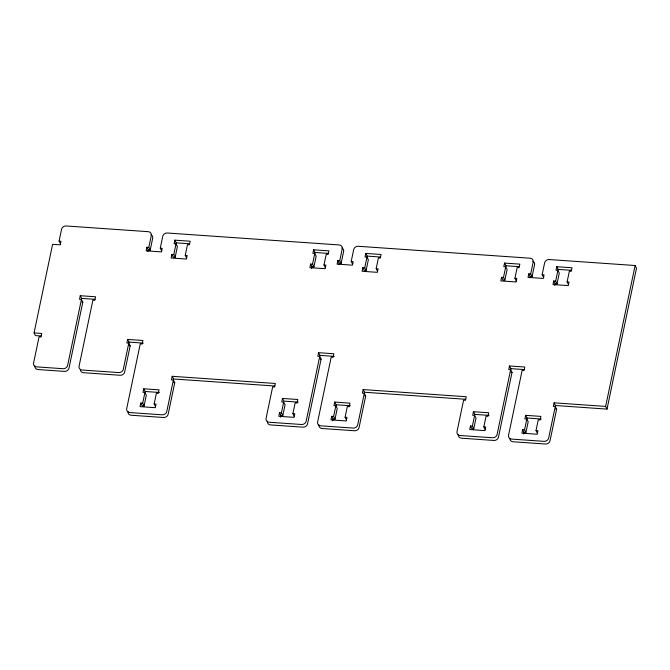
<?xml version="1.0" encoding="UTF-8"?>
<svg xmlns="http://www.w3.org/2000/svg" width="670" height="670" viewBox="0 0 670 670"><rect width="100%" height="100%" fill="white"/><g stroke="black" fill="none" stroke-linecap="round" stroke-linejoin="round"><path stroke-width="1" d="M41.18 335.997L35.451 335.603L34.061 332.915L52.595 244.332L60.233 244.86L60.978 241.292L59.077 241.158L61.565 229.274A3.995 3.459 -27.3 0 1 66.129 225.966L148.229 231.678A3.995 3.459 -27.3 0 1 151.303 235.505L148.815 247.397L150.197 250.078L148.288 249.944L146.906 247.264L148.815 247.397M555.464 405.517L607.02 409.102L605.638 406.422L554.082 402.838L555.464 405.517L548.655 438.046A3.995 3.459 -27.3 0 1 544.09 441.346L511.629 439.093A3.995 3.459 -27.3 0 1 508.555 435.257L522.114 370.451L524.024 370.585L524.769 367.018L509.493 365.962L510.875 368.642L497.098 434.462A3.995 3.459 -27.3 0 1 492.534 437.77L460.072 435.508A3.995 3.459 -27.3 0 1 456.999 431.681L463.598 400.166L465.508 400.3L466.253 396.732L363.148 389.572L364.53 392.252L357.713 424.78A3.995 3.459 -27.3 0 1 353.149 428.08L320.687 425.827A3.995 3.459 -27.3 0 1 317.622 421.991L331.181 357.185L333.091 357.319L333.836 353.752L318.56 352.688L319.942 355.368L306.165 421.196A3.995 3.459 -27.3 0 1 301.601 424.495L269.139 422.242A3.995 3.459 -27.3 0 1 266.065 418.407L272.656 386.9L274.566 387.034L275.311 383.466L172.207 376.297L173.589 378.977L166.78 411.506A3.995 3.459 -27.3 0 1 162.215 414.814L129.754 412.553A3.995 3.459 -27.3 0 1 126.68 408.725L140.239 343.919L142.149 344.053L142.894 340.486L127.618 339.422L129.008 342.102L123.314 369.279A3.995 3.459 -27.3 0 1 118.749 372.579L82.15 370.041A3.995 3.459 -27.3 0 1 79.077 366.205L92.887 300.21L94.797 300.344L95.542 296.776L80.266 295.713L79.521 299.281L81.43 299.415L82.812 302.095L69.002 368.09A3.995 3.459 -27.3 0 1 64.437 371.389L38.031 369.555A3.995 3.459 -27.3 0 1 34.907 366.046M80.266 295.713L81.648 298.393L67.62 365.41A3.995 3.459 -27.3 0 1 63.055 368.709L36.641 366.875A3.995 3.459 -27.3 0 1 33.575 363.048L39.044 336.884L40.954 337.018L41.699 333.451L34.061 332.915M127.618 339.422L126.873 342.99L128.782 343.124L130.173 345.804L124.695 371.959A3.995 3.459 -27.3 0 1 120.131 375.267L83.532 372.721A3.995 3.459 -27.3 0 1 80.392 369.538M146.906 247.264L146.161 250.831L161.428 251.895L162.173 248.327L160.272 248.193L162.76 236.301A3.995 3.459 -27.3 0 1 167.324 233.001L339.162 244.944A3.995 3.459 -27.3 0 1 342.236 248.779L339.749 260.672L341.13 263.352L339.221 263.218L337.839 260.538L339.749 260.672M147.961 251.51L148.288 249.944M150.197 250.078L152.685 238.185A3.995 3.459 -27.3 0 0 150.968 234.701M140.775 403.064L140.03 406.631L155.306 407.695L156.051 404.127L154.142 403.993L156.386 393.29L158.296 393.424L159.041 389.856L143.765 388.801L143.02 392.369L144.929 392.494L146.311 395.183L144.075 405.878L142.166 405.752L140.775 403.064L142.685 403.198L144.075 405.878M171.88 254.433L171.135 258L186.402 259.055L187.156 255.488L185.247 255.362L187.483 244.659L189.392 244.793L190.138 241.225L174.862 240.161L174.116 243.729L176.026 243.863L177.408 246.543L175.172 257.247L173.262 257.113L171.88 254.433L173.79 254.566L175.172 257.247M142.685 403.198L145.147 391.481L143.765 388.801M173.79 254.566L176.244 242.841L174.862 240.161M172.207 376.297L171.461 379.865L173.371 379.999L174.753 382.679L168.162 414.194A3.995 3.459 -27.3 0 1 163.597 417.494L131.136 415.233A3.995 3.459 -27.3 0 1 128.062 411.405M279.524 412.712L278.779 416.279L294.055 417.335L294.8 413.767L292.891 413.641L295.135 402.938L297.045 403.072L297.79 399.504L282.514 398.441L281.769 402.008L283.678 402.142L285.06 404.822L282.815 415.526L280.914 415.392L279.524 412.712L281.434 412.846L282.815 415.526M310.629 264.072L309.875 267.64L325.151 268.703L325.896 265.136L323.987 265.002L326.231 254.298L328.141 254.433L328.886 250.865L313.61 249.801L312.865 253.369L314.774 253.503L316.156 256.183L313.92 266.886L312.011 266.752L310.629 264.072L312.538 264.206L313.92 266.886M280.537 417.175L280.914 415.392M281.434 412.846L283.678 402.142M311.634 268.536L312.011 266.752M312.538 264.206L314.992 252.481L313.61 249.801M318.56 352.688L317.815 356.256L319.724 356.39L321.106 359.07L307.547 423.875A3.995 3.459 -27.3 0 1 302.982 427.175L270.521 424.922A3.995 3.459 -27.3 0 1 267.447 421.087M337.839 260.538L337.094 264.106L352.37 265.161L353.115 261.593L351.206 261.467L353.693 249.575A3.995 3.459 -27.3 0 1 358.257 246.275L530.104 258.21A3.995 3.459 -27.3 0 1 533.169 262.045L530.682 273.938L532.072 276.618L530.163 276.484L528.772 273.804L530.682 273.938M338.986 264.332L339.221 263.218M341.13 263.352L343.618 251.459A3.995 3.459 -27.3 0 0 341.901 247.975M352.705 264.156L352.747 263.402M331.717 416.338L330.972 419.906L346.248 420.961L346.993 417.402L345.084 417.268L347.32 406.564L349.229 406.698L349.974 403.131L334.699 402.067L333.953 405.635L335.863 405.769L337.245 408.449L335.008 419.152L333.099 419.018L331.717 416.338L333.627 416.472L335.008 419.152M362.813 267.698L362.068 271.266L377.344 272.33L378.089 268.762L376.18 268.628L378.416 257.925L380.326 258.059L381.071 254.491L365.803 253.428L365.05 256.995L366.959 257.129L368.349 259.809L366.105 270.512L364.195 270.378L362.813 267.698L364.723 267.833L366.105 270.512M332.73 420.802L333.099 419.018M333.627 416.472L336.089 404.747L334.699 402.067M364.723 267.833L367.185 256.116L365.803 253.428M363.148 389.572L362.395 393.131L364.304 393.265L365.694 395.945L359.095 427.46A3.995 3.459 -27.3 0 1 354.531 430.76L322.077 428.507A3.995 3.459 -27.3 0 1 318.953 424.998M470.466 425.978L469.72 429.545L484.988 430.609L485.742 427.041L483.832 426.907L486.068 416.204L487.978 416.338L488.723 412.77L473.447 411.707L472.702 415.274L474.611 415.408L475.993 418.088L473.757 428.792L471.847 428.658L470.466 425.978L472.375 426.112L473.757 428.792M501.562 277.338L500.817 280.906L516.093 281.97L516.838 278.402L514.928 278.268L517.165 267.573L519.074 267.698L519.819 264.131L504.544 263.076L503.798 266.643L505.708 266.769L507.098 269.457L504.853 280.152L502.944 280.026L501.562 277.338L503.471 277.472L504.853 280.152M472.375 426.112L474.829 414.387L473.447 411.707M503.471 277.472L505.934 265.755L504.544 263.076M509.493 365.962L508.748 369.53L510.657 369.656L512.039 372.344L498.48 437.15A3.995 3.459 -27.3 0 1 493.916 440.45L461.454 438.188A3.995 3.459 -27.3 0 1 458.389 434.361M528.772 273.804L528.027 277.372L543.303 278.435L544.048 274.868L542.139 274.734L544.626 262.841A3.995 3.459 -27.3 0 1 549.191 259.541L635.118 265.513L636.5 268.193L607.02 409.102M529.878 277.824L530.163 276.484M532.072 276.618L534.559 264.725A3.995 3.459 -27.3 0 0 532.834 261.241M522.65 429.604L521.905 433.172L537.181 434.235L537.926 430.668L536.017 430.534L538.253 419.83L540.162 419.964L540.916 416.397L525.64 415.333L524.895 418.901L526.804 419.035L528.186 421.715L525.942 432.418L524.032 432.284L522.65 429.604L524.56 429.738L525.942 432.418M553.755 280.973L553.001 284.532L568.277 285.596L569.023 282.028L567.113 281.894L569.358 271.199L571.267 271.325L572.013 267.766L556.736 266.702L555.991 270.27L557.901 270.404L559.283 273.084L557.046 283.787L555.137 283.653L553.755 280.973L555.664 281.099L557.046 283.787M523.664 434.068L524.032 432.284M524.56 429.738L527.022 418.021L525.64 415.333M554.76 285.437L555.137 283.653M555.664 281.099L558.118 269.382L556.736 266.702M554.082 402.838L553.336 406.405L555.246 406.539L556.628 409.219L550.037 440.726A3.995 3.459 -27.3 0 1 545.472 444.034L513.011 441.773A3.995 3.459 -27.3 0 1 509.87 438.599M605.638 406.422L635.118 265.513M176.244 242.841L189.484 243.763M314.992 252.481L328.233 253.402M367.185 256.116L380.426 257.029M505.934 265.755L519.166 266.677M558.118 269.382L571.359 270.303M60.576 243.855L59.077 241.158M161.772 250.882L160.272 248.193M543.764 277.43L542.139 274.734M81.648 298.393L95.014 299.322M81.857 302.028L82.812 302.095M129.008 342.102L143.33 343.099M319.942 355.368L334.263 356.365M510.875 368.642L524.242 369.572M129.218 345.737L130.173 345.804M320.151 359.003L321.106 359.07M511.084 372.277L512.039 372.344M173.589 378.977L274.859 386.021M364.53 392.252L465.792 399.286M173.798 382.612L174.753 382.679M364.74 395.886L365.694 395.945M555.673 409.152L556.628 409.219M145.147 391.481L159.401 392.469M298.15 402.109L283.896 401.121L282.514 398.441M336.089 404.747L350.343 405.735M474.829 414.387L489.092 415.383M527.022 418.021L541.276 419.01M567.113 281.894L568.503 284.583M514.928 278.268L516.31 280.956M536.017 430.534L537.399 433.214M483.832 426.907L485.214 429.587M376.18 268.628L377.562 271.308M351.206 261.467L352.588 264.147M323.987 265.002L325.377 267.682M345.084 417.268L346.465 419.948M292.891 413.641L294.272 416.321M185.247 255.362L186.629 258.042M154.142 403.993L155.532 406.673"/></g></svg>
